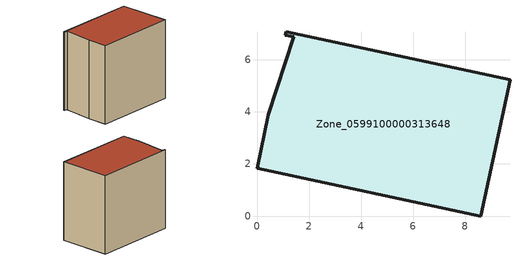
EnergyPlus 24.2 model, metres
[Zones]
Zone_0599100000313648
 floor ground (C_G): 8.59,0 0,1.84 0.44,3.89 1.41,6.89 1.09,6.94 1.12,7.07 9.72,5.23 z0
 wall outside (C_F): 1.12,7.07 1.09,6.94 1.41,6.89 0.44,3.89 0,1.84 8.59,0 9.72,5.23 1.12,7.07 z0:8.2
 roof outside (C_R): 1.09,6.94 1.41,6.89 0.44,3.89 0,1.84 8.59,0 9.72,5.23 1.12,7.07 z8.2
[BUILDING]
Pand.0599100000313648: North Axis=0; Terrain=City; Loads Convergence Tolerance Value=0.04; Temperature Convergence Tolerance Value=0.4; Solar Distribution=FullExterior; Maximum Number of Warmup Days=25; Minimum Number of Warmup Days=1
[Site:Location]
Rotterdam.The.Hague.AP_ZH_NLD Design_Conditions: Latitude=51.96; Longitude=4.45; Time Zone=1; Elevation=-4.5
[SITE:GROUNDTEMPERATURE:BUILDINGSURFACE]
18, 18, 18, 18, 18, 18, 18, 18, 18, 18, 18, 18
[MATERIAL] Thermal Absorptance=0.9; Solar Absorptance=0.7; Visible Absorptance=0.7
Name | Roughness | Thickness | Conductivity | Density | Specific Heat
G.TI.1975-1991 | MediumSmooth | 0.15 | 0.288461 | 540 | 1210
F.TI.1975-1991 | Rough | 0.3 | 0.230769 | 1920 | 840
R.TI.1975-1991 | MediumRough | 0.2 | 0.153846 | 1500 | 1000
[CONSTRUCTION]
C_G: G.TI.1975-1991
C_F: F.TI.1975-1991
C_R: R.TI.1975-1991
[ZONE]
Zone_0599100000313648: Type=1; Multiplier=1; Ceiling Height=Autocalculate; Volume=Autocalculate; Floor Area=autocalculate; Part of Total Floor Area=Yes
[ZONEINFILTRATION:DESIGNFLOWRATE]
Infil_Zone_0599100000313648: Zone or ZoneList or Space or SpaceList=Zone_0599100000313648; Schedule=AlwaysOn; Design Flow Rate Calculation Method=Flow/Area; Flow Rate per Floor Area=0.003; Constant Term Coefficient=1; Temperature Term Coefficient=0; Velocity Term Coefficient=0; Velocity Squared Term Coefficient=0
[HVACTEMPLATE:ZONE:IDEALLOADSAIRSYSTEM]
Zone_0599100000313648: Maximum Heating Supply Air Temperature=50; Minimum Cooling Supply Air Temperature=13; Maximum Heating Supply Air Humidity Ratio=0.0156; Minimum Cooling Supply Air Humidity Ratio=0.0077; Heating Limit=NoLimit; Cooling Limit=NoLimit; Dehumidification Control Type=ConstantSensibleHeatRatio; Cooling Sensible Heat Ratio=0.7; Dehumidification Setpoint=60; Humidification Control Type=None; Humidification Setpoint=30; Outdoor Air Method=None; Outdoor Air Flow Rate per Person=0.00944; Outdoor Air Flow Rate per Zone Floor Area=0; Outdoor Air Flow Rate per Zone=0; Demand Controlled Ventilation Type=None; Outdoor Air Economizer Type=NoEconomizer; Heat Recovery Type=None; Sensible Heat Recovery Effectiveness=0.7; Latent Heat Recovery Effectiveness=0.65
[ZONECONTROL:THERMOSTAT]
ThermostatControl_Zone_0599100000313648: Zone or ZoneList=Zone_0599100000313648; Control Type Schedule=DualSetpointControlType; Control 1=Thermostat_Zone_0599100000313648; Temperature Difference Between Cutout And Setpoint=0
[THERMOSTATSETPOINT:DUALSETPOINT]
Thermostat_Zone_0599100000313648: Heating Setpoint Temperature Schedule=HeatingSetpoint_Zone_0599100000313648; Cooling Setpoint Temperature Schedule=CoolingSetpoint_Zone_0599100000313648
[SCHEDULE:COMPACT]
HeatingSetpoint_Zone_0599100000313648: Through: 12/31, For: AllDays, Until: 24:00, 21
CoolingSetpoint_Zone_0599100000313648: Through: 12/31, For: AllDays, Until: 24:00, 24
DualSetpointControlType: Through: 12/31, For: AllDays, Until: 24:00, 4
AlwaysOn: Through: 12/31, For: AllDays, Until: 24:00, 1
